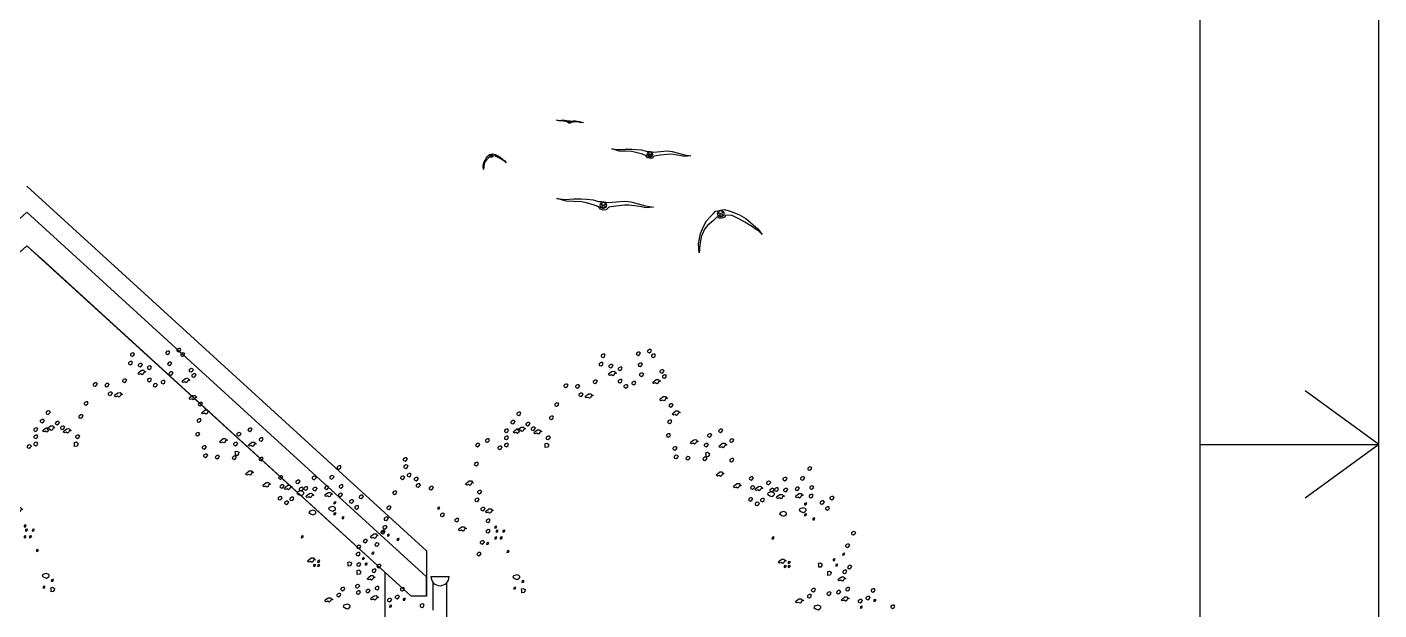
# Model space of a CAD drawing. Header units: millimetres. Extents: x 462666 to 1244237, y 2328025 to 3795663.
# Drawn here: x 1160762 to 1170595, y 2882200 to 2886439 of the extents above; entities that cross this region are included whole.
import ezdxf

# ---------------------------------------------------------------- set-up
doc = ezdxf.new("R2010")
doc.units = ezdxf.units.MM
for name, color, linetype in [('561-ANIMATION', 151, 'Continuous'), ('arbre', 250, 'Continuous'), ('MUR-POH', 64, 'Continuous'), ('MUR_REZ', 3, 'Continuous'), ('PLE_REZ', 200, 'Continuous'), ('PLO_LIN', 6, 'Continuous'), ('RAM_100', 160, 'Continuous')]:
    doc.layers.add(name, color=color, linetype=linetype)

# ---------------------------------------------------------------- blocks, each defined once
blk = doc.blocks.new('arbre3')
at = {"layer": 'arbre', "color": 252}
for points in [[(257.876, 39.461), (257.917, 39.446), (257.956, 39.474), (257.98, 39.509), (257.956, 39.537), (257.919, 39.539), (257.889, 39.524), (257.865, 39.502), (257.863, 39.48)], [(256.531, 39.098), (256.572, 39.082), (256.611, 39.111), (256.635, 39.145), (256.611, 39.174), (256.574, 39.176), (256.544, 39.161), (256.52, 39.139), (256.518, 39.117)], [(256.585, 39.334), (256.627, 39.319), (256.666, 39.347), (256.69, 39.382), (256.666, 39.41), (256.629, 39.412), (256.598, 39.397), (256.574, 39.375), (256.572, 39.353)], [(257.567, 39.388), (257.608, 39.373), (257.647, 39.401), (257.671, 39.436), (257.647, 39.464), (257.61, 39.466), (257.58, 39.451), (257.556, 39.429), (257.554, 39.408)], [(257.621, 39.079), (257.663, 39.064), (257.702, 39.092), (257.726, 39.127), (257.702, 39.155), (257.665, 39.158), (257.634, 39.142), (257.61, 39.121), (257.608, 39.099)], [(257.985, 39.334), (258.026, 39.319), (258.065, 39.347), (258.089, 39.382), (258.065, 39.41), (258.028, 39.412), (257.998, 39.397), (257.974, 39.375), (257.972, 39.353)], [(256.812, 38.877), (256.877, 38.929), (256.938, 38.932), (256.964, 38.903), (256.999, 38.882), (256.942, 38.864), (256.927, 38.821), (256.897, 38.806), (256.862, 38.832), (256.81, 38.814), (256.779, 38.84)], [(256.803, 39.043), (256.845, 39.028), (256.884, 39.056), (256.908, 39.091), (256.884, 39.119), (256.847, 39.121), (256.816, 39.106), (256.792, 39.084), (256.79, 39.063)], [(257.058, 38.97), (257.099, 38.955), (257.138, 38.983), (257.162, 39.018), (257.138, 39.046), (257.101, 39.049), (257.071, 39.033), (257.047, 39.012), (257.045, 38.99)], [(257.658, 38.807), (257.699, 38.792), (257.738, 38.82), (257.762, 38.855), (257.738, 38.883), (257.701, 38.885), (257.671, 38.87), (257.647, 38.848), (257.645, 38.826)], [(258.221, 38.898), (258.262, 38.882), (258.301, 38.911), (258.325, 38.945), (258.301, 38.974), (258.264, 38.976), (258.234, 38.961), (258.21, 38.939), (258.208, 38.917)], [(258.294, 38.752), (258.335, 38.737), (258.374, 38.765), (258.398, 38.8), (258.374, 38.828), (258.337, 38.831), (258.307, 38.815), (258.283, 38.794), (258.281, 38.772)], [(255.549, 38.5), (255.591, 38.485), (255.63, 38.513), (255.654, 38.548), (255.63, 38.576), (255.593, 38.578), (255.562, 38.563), (255.538, 38.541), (255.536, 38.52)], [(255.876, 38.482), (255.918, 38.467), (255.957, 38.495), (255.981, 38.53), (255.957, 38.558), (255.92, 38.56), (255.889, 38.545), (255.866, 38.523), (255.863, 38.502)], [(256.367, 38.607), (256.408, 38.592), (256.448, 38.62), (256.471, 38.655), (256.448, 38.683), (256.411, 38.685), (256.38, 38.67), (256.356, 38.648), (256.354, 38.627)], [(257.058, 38.625), (257.099, 38.61), (257.138, 38.638), (257.162, 38.673), (257.138, 38.701), (257.101, 38.703), (257.071, 38.688), (257.047, 38.666), (257.045, 38.645)], [(257.221, 38.48), (257.263, 38.465), (257.302, 38.493), (257.326, 38.528), (257.302, 38.556), (257.265, 38.558), (257.234, 38.543), (257.211, 38.521), (257.208, 38.499)], [(257.439, 38.571), (257.481, 38.555), (257.52, 38.584), (257.544, 38.618), (257.52, 38.647), (257.483, 38.649), (257.453, 38.634), (257.429, 38.612), (257.426, 38.59)], [(258.037, 38.652), (258.102, 38.705), (258.163, 38.707), (258.189, 38.678), (258.224, 38.657), (258.167, 38.639), (258.152, 38.596), (258.122, 38.581), (258.087, 38.607), (258.035, 38.589), (258.004, 38.615)], [(255.295, 37.973), (255.336, 37.958), (255.375, 37.986), (255.399, 38.021), (255.375, 38.049), (255.338, 38.052), (255.308, 38.036), (255.284, 38.015), (255.282, 37.993)], [(255.967, 38.246), (256.009, 38.231), (256.048, 38.259), (256.072, 38.294), (256.048, 38.322), (256.011, 38.324), (255.98, 38.309), (255.956, 38.287), (255.954, 38.265)], [(256.162, 38.253), (256.227, 38.305), (256.288, 38.307), (256.314, 38.279), (256.349, 38.257), (256.293, 38.24), (256.277, 38.196), (256.247, 38.181), (256.212, 38.207), (256.16, 38.19), (256.129, 38.216)], [(258.237, 38.178), (258.302, 38.23), (258.363, 38.232), (258.389, 38.204), (258.424, 38.182), (258.367, 38.165), (258.352, 38.121), (258.322, 38.106), (258.287, 38.132), (258.235, 38.115), (258.204, 38.141)], [(258.475, 37.953), (258.517, 37.938), (258.556, 37.966), (258.58, 38.001), (258.556, 38.029), (258.519, 38.031), (258.489, 38.016), (258.465, 37.994), (258.462, 37.973)], [(254.241, 37.719), (254.282, 37.704), (254.321, 37.732), (254.345, 37.767), (254.321, 37.795), (254.284, 37.797), (254.254, 37.782), (254.23, 37.76), (254.228, 37.739)], [(255.149, 37.61), (255.191, 37.595), (255.23, 37.623), (255.254, 37.658), (255.23, 37.686), (255.193, 37.688), (255.162, 37.673), (255.139, 37.651), (255.136, 37.63)], [(258.587, 37.778), (258.652, 37.83), (258.713, 37.832), (258.739, 37.804), (258.774, 37.782), (258.717, 37.765), (258.702, 37.721), (258.672, 37.706), (258.637, 37.732), (258.585, 37.715), (258.554, 37.741)], [(253.895, 37.247), (253.937, 37.231), (253.976, 37.26), (254, 37.294), (253.976, 37.323), (253.939, 37.325), (253.908, 37.31), (253.884, 37.288), (253.882, 37.266)], [(254.077, 37.483), (254.118, 37.468), (254.158, 37.496), (254.181, 37.531), (254.158, 37.559), (254.121, 37.561), (254.09, 37.546), (254.066, 37.524), (254.064, 37.502)], [(254.162, 37.278), (254.227, 37.33), (254.288, 37.332), (254.314, 37.304), (254.349, 37.282), (254.293, 37.265), (254.277, 37.222), (254.247, 37.206), (254.212, 37.232), (254.16, 37.215), (254.13, 37.241)], [(254.287, 37.328), (254.352, 37.38), (254.413, 37.382), (254.439, 37.354), (254.474, 37.332), (254.418, 37.315), (254.402, 37.272), (254.372, 37.256), (254.337, 37.282), (254.285, 37.265), (254.255, 37.291)], [(254.495, 37.428), (254.536, 37.413), (254.576, 37.441), (254.599, 37.476), (254.576, 37.504), (254.539, 37.507), (254.508, 37.491), (254.484, 37.47), (254.482, 37.448)], [(254.641, 37.301), (254.682, 37.286), (254.721, 37.314), (254.745, 37.349), (254.721, 37.377), (254.684, 37.379), (254.654, 37.364), (254.63, 37.342), (254.627, 37.321)], [(254.737, 37.253), (254.802, 37.305), (254.863, 37.307), (254.889, 37.279), (254.924, 37.257), (254.868, 37.24), (254.852, 37.197), (254.822, 37.181), (254.787, 37.207), (254.735, 37.19), (254.705, 37.216)], [(258.439, 37.499), (258.48, 37.484), (258.52, 37.512), (258.543, 37.547), (258.52, 37.575), (258.483, 37.577), (258.452, 37.562), (258.428, 37.54), (258.426, 37.518)], [(259.857, 37.244), (259.898, 37.229), (259.937, 37.257), (259.961, 37.292), (259.937, 37.32), (259.9, 37.323), (259.87, 37.307), (259.846, 37.286), (259.844, 37.264)], [(253.096, 36.847), (253.137, 36.832), (253.176, 36.86), (253.2, 36.895), (253.176, 36.923), (253.139, 36.925), (253.109, 36.91), (253.085, 36.888), (253.083, 36.866)], [(253.368, 36.974), (253.41, 36.959), (253.449, 36.987), (253.473, 37.022), (253.449, 37.05), (253.412, 37.052), (253.381, 37.037), (253.357, 37.015), (253.355, 36.994)], [(253.895, 37.047), (253.937, 37.032), (253.976, 37.06), (254, 37.095), (253.976, 37.123), (253.939, 37.125), (253.908, 37.11), (253.884, 37.088), (253.882, 37.066)], [(253.895, 36.847), (253.937, 36.832), (253.976, 36.86), (254, 36.895), (253.976, 36.923), (253.939, 36.925), (253.908, 36.91), (253.884, 36.888), (253.882, 36.866)], [(255.021, 36.812), (255.021, 36.871), (255.015, 36.923), (255.06, 36.936), (255.113, 36.903), (255.106, 36.858), (255.08, 36.819)], [(255.059, 37.047), (255.1, 37.032), (255.139, 37.06), (255.163, 37.095), (255.139, 37.123), (255.102, 37.125), (255.072, 37.11), (255.048, 37.088), (255.046, 37.066)], [(258.403, 37.117), (258.444, 37.102), (258.483, 37.13), (258.507, 37.165), (258.483, 37.193), (258.446, 37.195), (258.416, 37.18), (258.392, 37.159), (258.39, 37.137)], [(259.087, 36.978), (259.152, 37.03), (259.213, 37.033), (259.239, 37.004), (259.274, 36.983), (259.217, 36.965), (259.202, 36.922), (259.172, 36.907), (259.137, 36.933), (259.085, 36.915), (259.054, 36.941)], [(259.457, 36.845), (259.498, 36.83), (259.537, 36.858), (259.561, 36.893), (259.537, 36.921), (259.5, 36.923), (259.47, 36.908), (259.446, 36.886), (259.444, 36.864)], [(259.548, 37.117), (259.589, 37.102), (259.628, 37.13), (259.652, 37.165), (259.628, 37.193), (259.591, 37.195), (259.561, 37.18), (259.537, 37.159), (259.535, 37.137)], [(259.887, 36.878), (259.952, 36.93), (260.013, 36.933), (260.039, 36.904), (260.074, 36.883), (260.017, 36.865), (260.002, 36.822), (259.972, 36.807), (259.937, 36.833), (259.885, 36.815), (259.854, 36.841)], [(260.166, 36.972), (260.207, 36.957), (260.246, 36.985), (260.27, 37.02), (260.246, 37.048), (260.209, 37.05), (260.179, 37.035), (260.155, 37.013), (260.153, 36.991)], [(251.078, 36.447), (251.12, 36.432), (251.159, 36.46), (251.183, 36.495), (251.159, 36.523), (251.122, 36.525), (251.091, 36.51), (251.067, 36.489), (251.065, 36.467)], [(253.714, 36.774), (253.755, 36.759), (253.794, 36.787), (253.818, 36.822), (253.794, 36.85), (253.757, 36.852), (253.727, 36.837), (253.703, 36.816), (253.701, 36.794)], [(258.585, 36.754), (258.626, 36.739), (258.665, 36.767), (258.689, 36.802), (258.665, 36.83), (258.628, 36.832), (258.598, 36.817), (258.574, 36.795), (258.571, 36.773)], [(258.621, 36.518), (258.662, 36.503), (258.701, 36.531), (258.725, 36.566), (258.701, 36.594), (258.664, 36.596), (258.634, 36.581), (258.61, 36.559), (258.608, 36.537)], [(258.948, 36.481), (258.989, 36.466), (259.028, 36.494), (259.052, 36.529), (259.028, 36.557), (258.991, 36.56), (258.961, 36.544), (258.937, 36.523), (258.935, 36.501)], [(259.421, 36.463), (259.462, 36.448), (259.501, 36.476), (259.525, 36.511), (259.501, 36.539), (259.464, 36.541), (259.434, 36.526), (259.41, 36.505), (259.408, 36.483)], [(259.495, 36.556), (259.495, 36.615), (259.489, 36.667), (259.534, 36.68), (259.587, 36.647), (259.58, 36.601), (259.554, 36.562)], [(260.166, 36.427), (260.207, 36.412), (260.246, 36.44), (260.27, 36.475), (260.246, 36.503), (260.209, 36.505), (260.179, 36.49), (260.155, 36.468), (260.153, 36.446)], [(251.096, 36.247), (251.138, 36.232), (251.177, 36.26), (251.201, 36.295), (251.177, 36.323), (251.14, 36.326), (251.109, 36.31), (251.086, 36.289), (251.083, 36.267)], [(253.059, 36.32), (253.101, 36.305), (253.14, 36.333), (253.164, 36.368), (253.14, 36.396), (253.103, 36.398), (253.072, 36.383), (253.048, 36.361), (253.046, 36.34)], [(259.812, 36.079), (259.877, 36.131), (259.938, 36.133), (259.964, 36.105), (259.999, 36.083), (259.942, 36.066), (259.927, 36.022), (259.897, 36.007), (259.862, 36.033), (259.81, 36.016), (259.779, 36.042)], [(262.336, 36.192), (262.377, 36.177), (262.417, 36.205), (262.441, 36.24), (262.417, 36.268), (262.38, 36.27), (262.349, 36.255), (262.325, 36.233), (262.323, 36.212)], [(251.006, 35.939), (251.047, 35.923), (251.086, 35.952), (251.11, 35.986), (251.086, 36.015), (251.049, 36.017), (251.019, 36.002), (250.995, 35.98), (250.992, 35.958)], [(251.187, 36.011), (251.229, 35.996), (251.268, 36.024), (251.292, 36.059), (251.268, 36.087), (251.231, 36.089), (251.2, 36.074), (251.176, 36.053), (251.174, 36.031)], [(251.387, 35.902), (251.429, 35.887), (251.468, 35.915), (251.492, 35.95), (251.468, 35.978), (251.431, 35.98), (251.4, 35.965), (251.376, 35.944), (251.374, 35.922)], [(251.442, 35.721), (251.483, 35.705), (251.522, 35.734), (251.546, 35.768), (251.522, 35.797), (251.485, 35.799), (251.455, 35.784), (251.431, 35.762), (251.429, 35.74)], [(252.837, 35.829), (252.903, 35.881), (252.963, 35.883), (252.989, 35.855), (253.024, 35.833), (252.968, 35.816), (252.953, 35.772), (252.922, 35.757), (252.887, 35.783), (252.835, 35.766), (252.805, 35.792)], [(260.287, 35.754), (260.352, 35.806), (260.413, 35.808), (260.439, 35.78), (260.474, 35.758), (260.417, 35.741), (260.402, 35.697), (260.372, 35.682), (260.337, 35.708), (260.285, 35.691), (260.254, 35.717)], [(260.711, 35.918), (260.752, 35.903), (260.791, 35.931), (260.815, 35.966), (260.791, 35.994), (260.754, 35.996), (260.724, 35.981), (260.7, 35.959), (260.698, 35.938)], [(260.747, 35.664), (260.789, 35.649), (260.828, 35.677), (260.852, 35.712), (260.828, 35.74), (260.791, 35.742), (260.76, 35.727), (260.736, 35.705), (260.734, 35.683)], [(261.191, 35.792), (261.232, 35.777), (261.272, 35.806), (261.295, 35.84), (261.272, 35.869), (261.235, 35.871), (261.204, 35.855), (261.18, 35.834), (261.178, 35.812)], [(261.646, 35.901), (261.687, 35.886), (261.726, 35.915), (261.75, 35.949), (261.726, 35.978), (261.689, 35.98), (261.659, 35.965), (261.635, 35.943), (261.633, 35.921)], [(262.136, 35.92), (262.178, 35.904), (262.217, 35.933), (262.241, 35.967), (262.217, 35.996), (262.18, 35.998), (262.149, 35.983), (262.125, 35.961), (262.123, 35.939)], [(262.391, 35.665), (262.432, 35.65), (262.471, 35.678), (262.495, 35.713), (262.471, 35.741), (262.434, 35.744), (262.404, 35.728), (262.38, 35.707), (262.378, 35.685)], [(250.787, 35.521), (250.829, 35.505), (250.868, 35.534), (250.892, 35.569), (250.868, 35.597), (250.831, 35.599), (250.8, 35.584), (250.777, 35.562), (250.774, 35.54)], [(251.805, 35.648), (251.847, 35.633), (251.886, 35.661), (251.91, 35.696), (251.886, 35.724), (251.849, 35.726), (251.818, 35.711), (251.794, 35.689), (251.792, 35.667)], [(253.077, 35.321), (253.119, 35.306), (253.158, 35.334), (253.182, 35.369), (253.158, 35.397), (253.121, 35.399), (253.091, 35.384), (253.067, 35.362), (253.064, 35.34)], [(253.15, 35.539), (253.191, 35.524), (253.231, 35.552), (253.255, 35.587), (253.231, 35.615), (253.194, 35.617), (253.163, 35.602), (253.139, 35.58), (253.137, 35.558)], [(260.693, 35.337), (260.734, 35.322), (260.773, 35.35), (260.797, 35.385), (260.773, 35.413), (260.736, 35.415), (260.706, 35.4), (260.682, 35.378), (260.68, 35.356)], [(260.887, 35.679), (260.952, 35.731), (261.013, 35.733), (261.039, 35.705), (261.074, 35.683), (261.017, 35.666), (261.002, 35.622), (260.971, 35.607), (260.937, 35.633), (260.885, 35.616), (260.854, 35.642)], [(261.02, 35.319), (261.061, 35.303), (261.1, 35.332), (261.124, 35.366), (261.1, 35.395), (261.063, 35.397), (261.033, 35.382), (261.009, 35.36), (261.007, 35.338)], [(261.267, 35.466), (261.322, 35.448), (261.372, 35.476), (261.398, 35.5), (261.398, 35.531), (261.369, 35.559), (261.313, 35.579), (261.224, 35.55), (261.202, 35.511)], [(261.282, 35.593), (261.323, 35.577), (261.362, 35.606), (261.386, 35.64), (261.362, 35.669), (261.326, 35.671), (261.295, 35.656), (261.271, 35.634), (261.269, 35.612)], [(261.409, 35.611), (261.451, 35.596), (261.49, 35.624), (261.514, 35.659), (261.49, 35.687), (261.453, 35.689), (261.422, 35.674), (261.398, 35.652), (261.396, 35.63)], [(261.487, 35.454), (261.552, 35.506), (261.613, 35.508), (261.639, 35.48), (261.674, 35.458), (261.617, 35.441), (261.602, 35.397), (261.571, 35.382), (261.537, 35.408), (261.485, 35.391), (261.454, 35.417)], [(261.664, 35.593), (261.705, 35.577), (261.744, 35.606), (261.768, 35.64), (261.744, 35.669), (261.707, 35.671), (261.677, 35.656), (261.653, 35.634), (261.651, 35.612)], [(261.991, 35.629), (262.032, 35.614), (262.071, 35.642), (262.095, 35.677), (262.071, 35.705), (262.034, 35.707), (262.004, 35.692), (261.98, 35.67), (261.978, 35.649)], [(262.012, 35.479), (262.077, 35.531), (262.138, 35.533), (262.164, 35.505), (262.199, 35.483), (262.142, 35.466), (262.127, 35.422), (262.096, 35.407), (262.062, 35.433), (262.009, 35.416), (261.979, 35.442)], [(262.373, 35.429), (262.414, 35.414), (262.453, 35.442), (262.477, 35.477), (262.453, 35.505), (262.416, 35.507), (262.386, 35.492), (262.362, 35.47), (262.36, 35.449)], [(262.954, 35.375), (262.995, 35.359), (263.035, 35.388), (263.058, 35.422), (263.035, 35.451), (262.998, 35.453), (262.967, 35.438), (262.943, 35.416), (262.941, 35.394)], [(250.624, 35.103), (250.665, 35.088), (250.704, 35.116), (250.728, 35.151), (250.704, 35.179), (250.667, 35.181), (250.637, 35.166), (250.613, 35.144), (250.611, 35.122)], [(252.027, 35.1), (252.066, 35.107), (252.088, 35.146), (252.066, 35.154), (252.029, 35.141)], [(253.241, 35.067), (253.282, 35.051), (253.321, 35.08), (253.345, 35.114), (253.321, 35.143), (253.285, 35.145), (253.254, 35.13), (253.23, 35.108), (253.228, 35.086)], [(253.387, 35.054), (253.453, 35.106), (253.513, 35.108), (253.539, 35.08), (253.574, 35.059), (253.518, 35.041), (253.503, 34.998), (253.472, 34.982), (253.437, 35.009), (253.385, 34.991), (253.355, 35.017)], [(260.875, 35.21), (260.916, 35.194), (260.955, 35.223), (260.979, 35.257), (260.955, 35.286), (260.918, 35.288), (260.888, 35.273), (260.864, 35.251), (260.862, 35.229)], [(261.606, 34.923), (261.661, 34.906), (261.711, 34.934), (261.737, 34.958), (261.737, 34.988), (261.708, 35.017), (261.652, 35.036), (261.563, 35.008), (261.541, 34.969)], [(262.149, 35.025), (262.203, 35.007), (262.253, 35.036), (262.279, 35.06), (262.279, 35.09), (262.251, 35.118), (262.195, 35.138), (262.105, 35.11), (262.084, 35.07)], [(262.236, 35.213), (262.275, 35.22), (262.297, 35.259), (262.275, 35.268), (262.238, 35.255)], [(262.682, 35.247), (262.723, 35.232), (262.762, 35.261), (262.786, 35.295), (262.762, 35.324), (262.725, 35.326), (262.695, 35.31), (262.671, 35.289), (262.668, 35.267)], [(262.827, 35.084), (262.868, 35.069), (262.907, 35.097), (262.931, 35.132), (262.907, 35.16), (262.87, 35.162), (262.84, 35.147), (262.816, 35.125), (262.814, 35.104)], [(250.515, 34.558), (250.556, 34.543), (250.595, 34.571), (250.619, 34.606), (250.595, 34.634), (250.558, 34.636), (250.528, 34.621), (250.504, 34.599), (250.502, 34.577)], [(250.551, 34.794), (250.592, 34.779), (250.632, 34.807), (250.655, 34.842), (250.632, 34.87), (250.595, 34.872), (250.564, 34.857), (250.54, 34.835), (250.538, 34.814)], [(252.114, 34.903), (252.156, 34.888), (252.195, 34.916), (252.219, 34.951), (252.195, 34.979), (252.158, 34.981), (252.127, 34.966), (252.103, 34.944), (252.101, 34.923)], [(252.514, 34.758), (252.555, 34.742), (252.594, 34.771), (252.618, 34.805), (252.594, 34.834), (252.558, 34.836), (252.527, 34.821), (252.503, 34.799), (252.501, 34.777)], [(253.386, 34.74), (253.428, 34.724), (253.467, 34.753), (253.491, 34.787), (253.467, 34.816), (253.43, 34.818), (253.4, 34.803), (253.376, 34.781), (253.373, 34.759)], [(253.615, 34.571), (253.654, 34.577), (253.676, 34.617), (253.654, 34.625), (253.617, 34.612)], [(262.236, 34.911), (262.275, 34.918), (262.297, 34.957), (262.275, 34.965), (262.238, 34.952)], [(262.463, 34.798), (262.502, 34.804), (262.524, 34.843), (262.502, 34.852), (262.465, 34.839)], [(249.97, 34.176), (250.011, 34.161), (250.05, 34.189), (250.074, 34.224), (250.05, 34.252), (250.013, 34.255), (249.983, 34.239), (249.959, 34.218), (249.957, 34.196)], [(250.188, 34.355), (250.253, 34.407), (250.314, 34.409), (250.34, 34.381), (250.374, 34.359), (250.318, 34.341), (250.303, 34.298), (250.272, 34.283), (250.238, 34.309), (250.185, 34.291), (250.155, 34.318)], [(250.477, 34.458), (250.516, 34.464), (250.538, 34.503), (250.516, 34.512), (250.479, 34.499)], [(250.628, 34.344), (250.667, 34.351), (250.689, 34.39), (250.667, 34.399), (250.63, 34.385)], [(250.893, 34.231), (250.932, 34.237), (250.954, 34.276), (250.932, 34.285), (250.895, 34.272)], [(252.637, 34.554), (252.703, 34.607), (252.763, 34.609), (252.79, 34.58), (252.824, 34.559), (252.768, 34.541), (252.753, 34.498), (252.722, 34.483), (252.687, 34.509), (252.635, 34.491), (252.605, 34.517)], [(253.386, 34.449), (253.428, 34.434), (253.467, 34.462), (253.491, 34.497), (253.467, 34.525), (253.43, 34.527), (253.4, 34.512), (253.376, 34.49), (253.373, 34.468)], [(253.615, 34.269), (253.654, 34.275), (253.676, 34.314), (253.654, 34.323), (253.617, 34.31)], [(253.653, 34.458), (253.692, 34.464), (253.714, 34.503), (253.692, 34.512), (253.655, 34.499)], [(253.766, 34.269), (253.805, 34.275), (253.827, 34.314), (253.805, 34.323), (253.769, 34.31)], [(253.842, 34.458), (253.881, 34.464), (253.903, 34.503), (253.881, 34.512), (253.844, 34.499)], [(261.329, 34.269), (261.368, 34.275), (261.389, 34.314), (261.368, 34.323), (261.331, 34.31)], [(263.554, 34.394), (263.595, 34.378), (263.634, 34.407), (263.658, 34.441), (263.634, 34.47), (263.597, 34.472), (263.567, 34.457), (263.543, 34.435), (263.541, 34.413)], [(249.77, 33.813), (249.811, 33.798), (249.85, 33.826), (249.874, 33.861), (249.85, 33.889), (249.813, 33.891), (249.783, 33.876), (249.759, 33.854), (249.757, 33.833)], [(249.788, 34.013), (249.829, 33.998), (249.868, 34.026), (249.892, 34.061), (249.868, 34.089), (249.831, 34.091), (249.801, 34.076), (249.777, 34.054), (249.775, 34.032)], [(253.132, 33.813), (253.173, 33.798), (253.212, 33.826), (253.236, 33.861), (253.212, 33.889), (253.175, 33.891), (253.145, 33.876), (253.121, 33.854), (253.119, 33.833)], [(253.223, 34.14), (253.264, 34.125), (253.303, 34.153), (253.327, 34.188), (253.303, 34.216), (253.266, 34.218), (253.236, 34.203), (253.212, 34.181), (253.21, 34.16)], [(253.388, 34.117), (253.427, 34.124), (253.449, 34.163), (253.427, 34.172), (253.39, 34.159)], [(253.955, 33.891), (253.995, 33.897), (254.016, 33.936), (253.995, 33.945), (253.958, 33.932)], [(263.295, 33.815), (263.334, 33.822), (263.356, 33.861), (263.334, 33.869), (263.297, 33.856)], [(263.39, 34.048), (263.432, 34.033), (263.471, 34.061), (263.495, 34.096), (263.471, 34.124), (263.434, 34.127), (263.403, 34.111), (263.379, 34.09), (263.377, 34.068)], [(249.788, 33.522), (249.829, 33.507), (249.868, 33.535), (249.892, 33.57), (249.868, 33.598), (249.831, 33.6), (249.801, 33.585), (249.777, 33.564), (249.775, 33.542)], [(261.537, 33.655), (261.602, 33.707), (261.663, 33.709), (261.689, 33.681), (261.724, 33.659), (261.667, 33.642), (261.652, 33.598), (261.621, 33.583), (261.587, 33.609), (261.535, 33.592), (261.504, 33.618)], [(261.669, 33.475), (261.708, 33.481), (261.73, 33.521), (261.708, 33.529), (261.671, 33.516)], [(261.782, 33.588), (261.821, 33.595), (261.843, 33.634), (261.821, 33.643), (261.784, 33.63)], [(261.782, 33.475), (261.821, 33.481), (261.843, 33.521), (261.821, 33.529), (261.784, 33.516)], [(262.63, 33.479), (262.63, 33.538), (262.623, 33.59), (262.669, 33.603), (262.721, 33.571), (262.715, 33.525), (262.689, 33.486)], [(263.03, 33.664), (263.069, 33.67), (263.091, 33.709), (263.069, 33.718), (263.032, 33.705)], [(263.106, 33.513), (263.145, 33.519), (263.166, 33.558), (263.145, 33.567), (263.108, 33.554)], [(263.447, 33.45), (263.488, 33.435), (263.527, 33.463), (263.551, 33.498), (263.527, 33.526), (263.49, 33.528), (263.46, 33.513), (263.436, 33.491), (263.434, 33.47)], [(254.18, 33.16), (254.234, 33.143), (254.284, 33.171), (254.31, 33.195), (254.31, 33.226), (254.282, 33.254), (254.225, 33.273), (254.136, 33.245), (254.114, 33.206)], [(254.371, 33.059), (254.41, 33.066), (254.432, 33.105), (254.41, 33.113), (254.373, 33.1)], [(262.886, 33.252), (262.886, 33.31), (262.88, 33.362), (262.926, 33.375), (262.978, 33.343), (262.971, 33.297), (262.945, 33.258)], [(263.197, 33.164), (263.263, 33.216), (263.323, 33.218), (263.35, 33.19), (263.384, 33.168), (263.328, 33.151), (263.313, 33.107), (263.282, 33.092), (263.247, 33.118), (263.195, 33.101), (263.165, 33.127)], [(263.31, 33.32), (263.351, 33.305), (263.39, 33.333), (263.414, 33.368), (263.39, 33.396), (263.353, 33.398), (263.323, 33.383), (263.299, 33.361), (263.297, 33.339)], [(249.751, 32.918), (249.793, 32.903), (249.832, 32.931), (249.856, 32.966), (249.832, 32.994), (249.795, 32.996), (249.764, 32.981), (249.741, 32.959), (249.738, 32.937)], [(254.144, 32.87), (254.184, 32.877), (254.205, 32.916), (254.184, 32.924), (254.147, 32.911)], [(254.366, 32.767), (254.366, 32.826), (254.359, 32.878), (254.405, 32.891), (254.457, 32.859), (254.451, 32.813), (254.424, 32.774)], [(262.437, 32.812), (262.478, 32.796), (262.517, 32.825), (262.541, 32.859), (262.517, 32.888), (262.48, 32.89), (262.45, 32.875), (262.426, 32.853), (262.424, 32.831)], [(262.873, 32.714), (262.915, 32.699), (262.954, 32.727), (262.978, 32.762), (262.954, 32.79), (262.917, 32.792), (262.886, 32.777), (262.862, 32.755), (262.86, 32.733)], [(263.14, 32.753), (263.182, 32.738), (263.221, 32.766), (263.245, 32.801), (263.221, 32.829), (263.184, 32.831), (263.153, 32.816), (263.13, 32.794), (263.127, 32.773)], [(263.395, 32.838), (263.436, 32.822), (263.475, 32.851), (263.499, 32.885), (263.475, 32.914), (263.438, 32.916), (263.408, 32.901), (263.384, 32.879), (263.382, 32.857)], [(264.098, 32.805), (264.14, 32.79), (264.179, 32.818), (264.203, 32.853), (264.179, 32.881), (264.142, 32.883), (264.111, 32.868), (264.088, 32.846), (264.085, 32.825)], [(262.015, 32.549), (262.08, 32.601), (262.141, 32.603), (262.167, 32.575), (262.202, 32.553), (262.146, 32.536), (262.13, 32.492), (262.1, 32.477), (262.065, 32.503), (262.013, 32.486), (261.983, 32.512)], [(262.326, 32.642), (262.367, 32.627), (262.406, 32.655), (262.43, 32.69), (262.406, 32.718), (262.369, 32.72), (262.339, 32.705), (262.315, 32.684), (262.313, 32.662)], [(262.556, 32.313), (262.61, 32.296), (262.66, 32.324), (262.686, 32.348), (262.686, 32.378), (262.658, 32.406), (262.601, 32.426), (262.512, 32.398), (262.491, 32.359)], [(263.287, 32.605), (263.352, 32.658), (263.413, 32.66), (263.439, 32.631), (263.473, 32.61), (263.417, 32.592), (263.402, 32.549), (263.371, 32.534), (263.337, 32.56), (263.284, 32.542), (263.254, 32.568)], [(263.74, 32.505), (263.781, 32.49), (263.82, 32.518), (263.844, 32.553), (263.82, 32.581), (263.783, 32.584), (263.753, 32.568), (263.729, 32.547), (263.727, 32.525)], [(263.786, 32.341), (263.825, 32.348), (263.847, 32.387), (263.825, 32.395), (263.788, 32.382)], [(263.955, 32.59), (263.996, 32.575), (264.035, 32.603), (264.059, 32.638), (264.035, 32.666), (263.999, 32.668), (263.968, 32.653), (263.944, 32.631), (263.942, 32.61)], [(264.164, 32.53), (264.203, 32.537), (264.225, 32.576), (264.203, 32.584), (264.167, 32.571)], [(264.646, 32.349), (264.687, 32.334), (264.726, 32.362), (264.75, 32.397), (264.726, 32.425), (264.689, 32.427), (264.659, 32.412), (264.635, 32.39), (264.633, 32.369)]]:
    blk.add_lwpolyline(points, close=True, dxfattribs=at)
blk = doc.blocks.new('bird-01')
for points in [[(-0.1899, 0.0098), (-0.1518, 0.0162), (-0.1146, 0.0183), (-0.0889, 0.0185), (-0.0589, 0.0185), (-0.0446, 0.0147), (-0.031, 0.0119), (-0.0194, 0.0122), (-0.0067, 0.0122), (0.0122, 0.0106), (0.0502, 0.0169), (0.0894, 0.0224), (0.1181, 0.0208), (0.1545, 0.0136), (0.1891, 0.0071), (0.2267, 0.0045), (0.1893, -0.002), (0.1703, 0.0011), (0.1498, 0.0027), (0.1104, 0.0054), (0.0909, 0.0026), (0.0499, -0.0038), (0.0172, -0.0119), (0.0116, -0.0174), (0.0054, -0.0254), (-0.0088, -0.027), (-0.0214, -0.0242), (-0.0304, -0.0134), (-0.052, -0.0069), (-0.0893, 0.0006), (-0.1124, 0.0039), (-0.1512, 0.0034), (-0.1852, 0.0019), (-0.229, 0.0113), (-0.1899, 0.0098)], [(-0.009, -0.0044), (-0.0118, -0.0056), (-0.0143, -0.0069), (-0.0148, -0.0088), (-0.0156, -0.0117), (-0.0156, -0.0142), (-0.0143, -0.0143), (-0.012, -0.0152), (-0.0105, -0.0168), (-0.0092, -0.0191), (-0.0091, -0.0202)], [(-0.009, -0.0044), (-0.0062, -0.0056), (-0.0037, -0.007), (-0.0032, -0.0089), (-0.0025, -0.0118), (-0.0025, -0.0143), (-0.0038, -0.0144), (-0.0061, -0.0152), (-0.0076, -0.0169), (-0.009, -0.0191), (-0.0091, -0.0202)]]:
    blk.add_lwpolyline(points)
blk.add_circle((-0.0088, -0.0045), 0.0149)
at = {"extrusion": (0, 0, -1)}
blk.add_ellipse((-0.0169, 0), major_axis=(0.0013, 0.00217), ratio=0.734005, dxfattribs=at)
blk.add_ellipse((0, 0), major_axis=(-0.0013, 0.00217), ratio=0.734005)

msp = doc.modelspace()

# ---------------------------------------------------------------- linework, layer by layer
at = {"layer": '561-ANIMATION', "elevation": 0}
for points in [[(1164080, 2885426.2), (1164084.7, 2885452.7), (1164093.1, 2885471.9), (1164101.2, 2885486.4), (1164112.2, 2885499), (1164118.3, 2885505.3), (1164124.3, 2885511.5), (1164130.6, 2885513.2), (1164137.5, 2885514.8), (1164148, 2885516.4), (1164166.2, 2885511.5), (1164186, 2885503.2), (1164204.1, 2885492.3), (1164223.2, 2885476.4), (1164236.5, 2885465.1), (1164247.5, 2885450.3), (1164237.8, 2885460.5), (1164230.2, 2885464.8), (1164221.9, 2885470.4), (1164201.9, 2885482.9), (1164187.8, 2885491), (1164168.7, 2885500.1), (1164150.8, 2885501.5), (1164151.3, 2885501.1), (1164149, 2885495.9), (1164141.4, 2885493.2), (1164134.2, 2885493.1), (1164129.5, 2885497.9), (1164118.9, 2885487.5), (1164103.1, 2885474.2), (1164095.5, 2885464.2), (1164086.7, 2885444.1), (1164083.6, 2885422.5), (1164081.3, 2885402.3), (1164080, 2885426.2)], [(1164138.4, 2885505.5), (1164137, 2885504.5), (1164135.8, 2885503.4), (1164135.8, 2885502.4), (1164135.7, 2885500.7), (1164136, 2885499.3), (1164136.8, 2885499.4), (1164138.1, 2885499.2), (1164139.2, 2885498.5), (1164140.1, 2885497.5), (1164140.4, 2885496.9)], [(1164138.4, 2885505.5), (1164140.1, 2885505.2), (1164141.6, 2885504.7), (1164142.1, 2885503.8), (1164142.9, 2885502.3), (1164143.2, 2885500.9), (1164142.5, 2885500.7), (1164141.4, 2885500), (1164140.7, 2885498.9), (1164140.3, 2885497.5), (1164140.4, 2885496.9)], [(1165646.3, 2884863.4), (1165659.2, 2884936.4), (1165682.4, 2884989.4), (1165704.7, 2885029.6), (1165735.2, 2885064.3), (1165752, 2885081.7), (1165768.6, 2885098.9), (1165786, 2885103.4), (1165805, 2885107.9), (1165834.1, 2885112.3), (1165884.3, 2885098.7), (1165939, 2885076), (1165989, 2885045.7), (1166041.6, 2885002), (1166078.3, 2884970.8), (1166108.7, 2884930), (1166082, 2884958), (1166060.9, 2884969.8), (1166038, 2884985.3), (1165982.9, 2885019.7), (1165944, 2885042.2), (1165891.2, 2885067.4), (1165841.7, 2885071.3), (1165843.1, 2885070), (1165836.7, 2885055.7), (1165815.9, 2885048.3), (1165795.9, 2885048), (1165783, 2885061.2), (1165753.7, 2885032.6), (1165710.2, 2884995.8), (1165689.1, 2884968.3), (1165664.8, 2884912.7), (1165656.2, 2884853.2), (1165650, 2884797.4), (1165646.3, 2884863.4)], [(1165807.5, 2885082.2), (1165803.7, 2885079.4), (1165800.5, 2885076.5), (1165800.4, 2885073.6), (1165800.2, 2885068.9), (1165801, 2885065.2), (1165803.1, 2885065.4), (1165806.8, 2885064.9), (1165809.7, 2885063), (1165812.4, 2885060.1), (1165812.9, 2885058.5)], [(1165807.5, 2885082.2), (1165812.2, 2885081.3), (1165816.4, 2885080.1), (1165817.8, 2885077.5), (1165820, 2885073.4), (1165820.8, 2885069.7), (1165818.8, 2885068.9), (1165815.7, 2885067), (1165814, 2885063.9), (1165812.8, 2885060.2), (1165812.9, 2885058.5)]]:
    msp.add_lwpolyline(points, dxfattribs=at)
at = {"layer": '561-ANIMATION'}
for centre, radius in [((1164138.5, 2885505.5, 0), 8.36), ((1165807.8, 2885082.2, 0), 23.1)]:
    msp.add_circle(centre, radius, dxfattribs=at)
at = {"layer": '561-ANIMATION', "extrusion": (0, 0, -1)}
for centre, major_axis in [((1164133.5, 2885506.9, 0), (0.43, 1.35)), ((1165794, 2885086, 0), (1.18, 3.73))]:
    msp.add_ellipse(centre, major_axis=major_axis, ratio=0.734005, dxfattribs=at)
at = {"layer": '561-ANIMATION'}
for centre, major_axis in [((1164142.7, 2885509, 0), (-0.99, 1.02)), ((1165819.4, 2885092, 0), (-2.73, 2.8))]:
    msp.add_ellipse(centre, major_axis=major_axis, ratio=0.734005, dxfattribs=at)
at = {"layer": 'Defpoints', "linetype": 'Continuous'}
for points in [[(1148344.9, 2898353.3), (1148344.9, 2868653.3), (1170594.9, 2868653.3), (1170594.9, 2898353.3)], [(1169294.9, 2897503.3), (1149544.9, 2897503.3), (1149544.9, 2869303.3), (1169294.9, 2869303.3)], [(1149544.9, 2897503.3), (1149544.9, 2869303.3), (1169294.9, 2869303.3), (1169294.9, 2897503.3)]]:
    msp.add_lwpolyline(points, close=True, dxfattribs=at)
at = {"layer": 'MUR-POH', "color": 1}
msp.add_lwpolyline([(1163367.7, 2882299), (1163367.7, 2882470.5)], dxfattribs=at)
at = {"layer": 'MUR_REZ'}
for p, q in [((1160760.7, 2885282.2), (1163667.7, 2882629.9)), ((1163555.6, 2882299), (1160885.4, 2884735.3)), ((1163667.7, 2882629.9), (1163667.7, 2882299)), ((1163367.7, 2882470.5), (1163367.7, 2882470.5)), ((1163367.7, 2876993.4), (1163367.7, 2882470.5)), ((1163667.7, 2882299), (1163667.7, 2882440.4)), ((1163667.7, 2882299), (1163555.6, 2882299)), ((1163667.7, 2882299), (1163555.6, 2882299))]:
    msp.add_line(p, q, dxfattribs=at)
at = {"layer": 'MUR_REZ', "flags": 128}
for points in [[(1163667.7, 2882299), (1163555.6, 2882299), (1160760.7, 2884849), (1157965.8, 2882299), (1155537.4, 2882299)], [(1160636, 2884735.3), (1160760.7, 2884849), (1160885.4, 2884735.3)], [(1162951.4, 2882850.3), (1160885.4, 2884735.3)]]:
    msp.add_lwpolyline(points, dxfattribs=at)
at = {"layer": 'PLE_REZ', "linetype": 'Continuous'}
for p, q in [((1163712.4, 2882403.5), (1163712.4, 2882199)), ((1163812.4, 2882395.3), (1163812.4, 2882141.3))]:
    msp.add_line(p, q, dxfattribs=at)
at = {"layer": 'PLE_REZ', "linetype": 'Continuous', "flags": 128}
msp.add_lwpolyline([(1163699.6, 2882442.3), (1163832.2, 2882442.3)], dxfattribs=at)
at = {"layer": 'PLE_REZ', "linetype": 'Continuous'}
msp.add_arc((1163765.9, 2882442.7), 66.3, 180.30687, 359.69313, dxfattribs=at)
at = {"layer": 'PLO_LIN', "color": 252}
msp.add_line((1160760.7, 2885092.7), (1163667.7, 2882440.4), dxfattribs=at)
msp.add_lwpolyline([(1163667.7, 2882440.4), (1160760.7, 2885092.7), (1157837.3, 2882425.5)], dxfattribs=at)
at = {"layer": 'RAM_100', "linetype": 'Continuous'}
for p, q in [((1170594.9, 2883403.3), (1170057.3, 2883792.9)), ((1169294.9, 2883403.3), (1170594.9, 2883403.3)), ((1170594.9, 2883403.3), (1170057.3, 2883013.8))]:
    msp.add_line(p, q, dxfattribs=at)

# ---------------------------------------------------------------- block references
at = {"layer": '561-ANIMATION', "rotation": 355.8739099927873}
for p, xscale, yscale, zscale in [((1164711.5, 2885750.3, 0), 436.229899232899, 436.229899232915, 436.2298992329149), ((1165303.7, 2885517.6, 0), 1268.101515899762, 1268.101515899809, 1268.101515899809), ((1164968, 2885148.5, 0), 1545.810871355202, 1545.810871355259, 1545.810871355259)]:
    msp.add_blockref('bird-01', p, dxfattribs=dict(at, xscale=xscale, yscale=yscale, zscale=zscale))
at = {"layer": 'arbre', "xscale": 261.3775937935833, "yscale": 261.3775937935833, "zscale": 261.3775937935833}
msp.add_blockref('arbre3', (1097874.5, 2873759.4), dxfattribs=at)
at = {"layer": 'MUR-POH', "color": 252, "xscale": 261.3775937935833, "yscale": 261.3775937935833, "zscale": 261.3775937935833}
msp.add_blockref('arbre3', (1094451.3, 2873767.5), dxfattribs=at)

doc.saveas('drawing.dxf')
